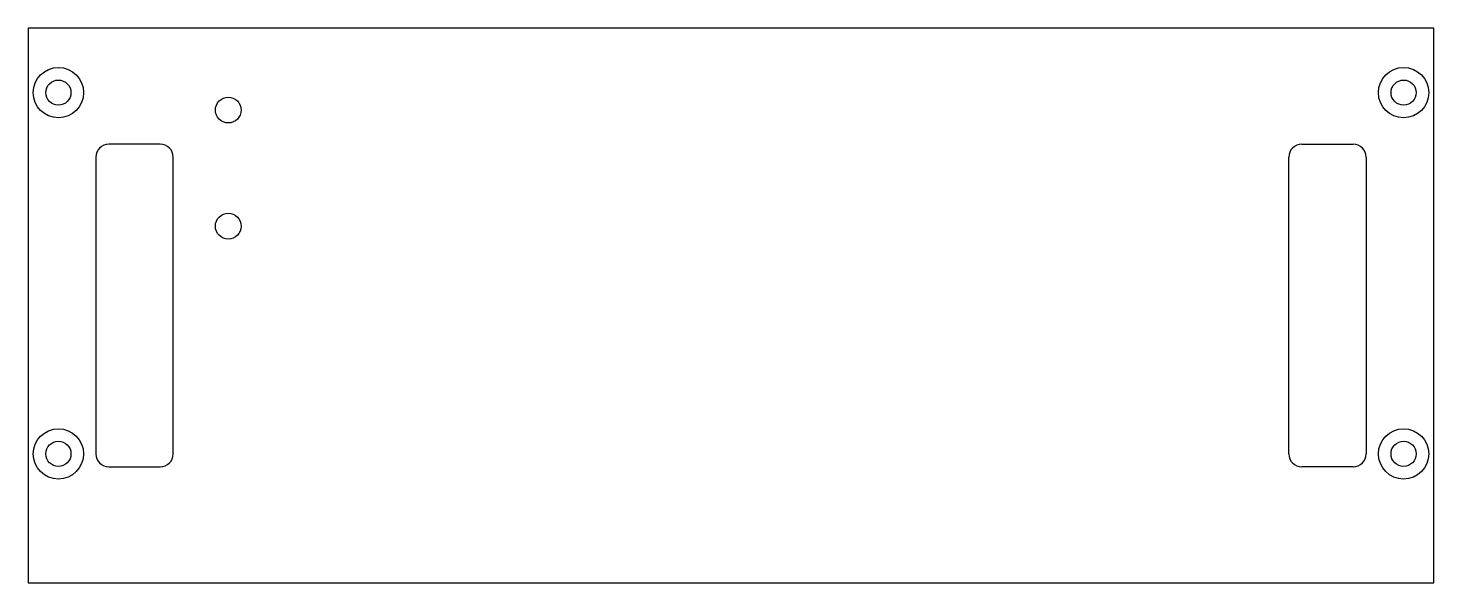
# Model space of a CAD drawing. Header units: millimetres. Extents: x -109 to 109, y -43 to 43.
import ezdxf

# ---------------------------------------------------------------- set-up
doc = ezdxf.new("R2010")
doc.units = ezdxf.units.MM

msp = doc.modelspace()

# ---------------------------------------------------------------- linework, layer by layer
at = {"color": 7, "linetype": 'Continuous', "lineweight": 25}
for p, q in [((-109, 43), (-109, -43)), ((109, 43), (-109, 43)), ((109, -43), (109, 43)), ((-88.5, 25), (-96.5, 25)), ((88.5, 25), (96.5, 25)), ((-98.5, 23), (-98.5, -23)), ((-86.5, -23), (-86.5, 23)), ((86.5, -23), (86.5, 23)), ((98.5, 23), (98.5, -23)), ((-96.5, -25), (-88.5, -25)), ((96.5, -25), (88.5, -25)), ((-109, -43), (109, -43))]:
    msp.add_line(p, q, dxfattribs=at)
for centre, radius in [((-104.3, 33), 3.9), ((-104.3, 33), 1.95), ((104.3, 33), 3.9), ((104.3, 33), 1.95), ((-77.96, 30.3), 2), ((-77.96, 12.3), 2), ((-104.3, -23), 3.9), ((104.3, -23), 3.9), ((-104.3, -23), 1.95), ((104.3, -23), 1.95)]:
    msp.add_circle(centre, radius, dxfattribs=at)
for centre, start, end in [((-96.5, 23), 90, 180), ((-88.5, 23), 0, 90), ((88.5, 23), 90, 180), ((96.5, 23), 0, 90), ((-96.5, -23), 180, 270), ((-88.5, -23), 270, 0), ((88.5, -23), 180, 270), ((96.5, -23), 270, 0)]:
    msp.add_arc(centre, 2, start, end, dxfattribs=at)

doc.saveas('drawing.dxf')
